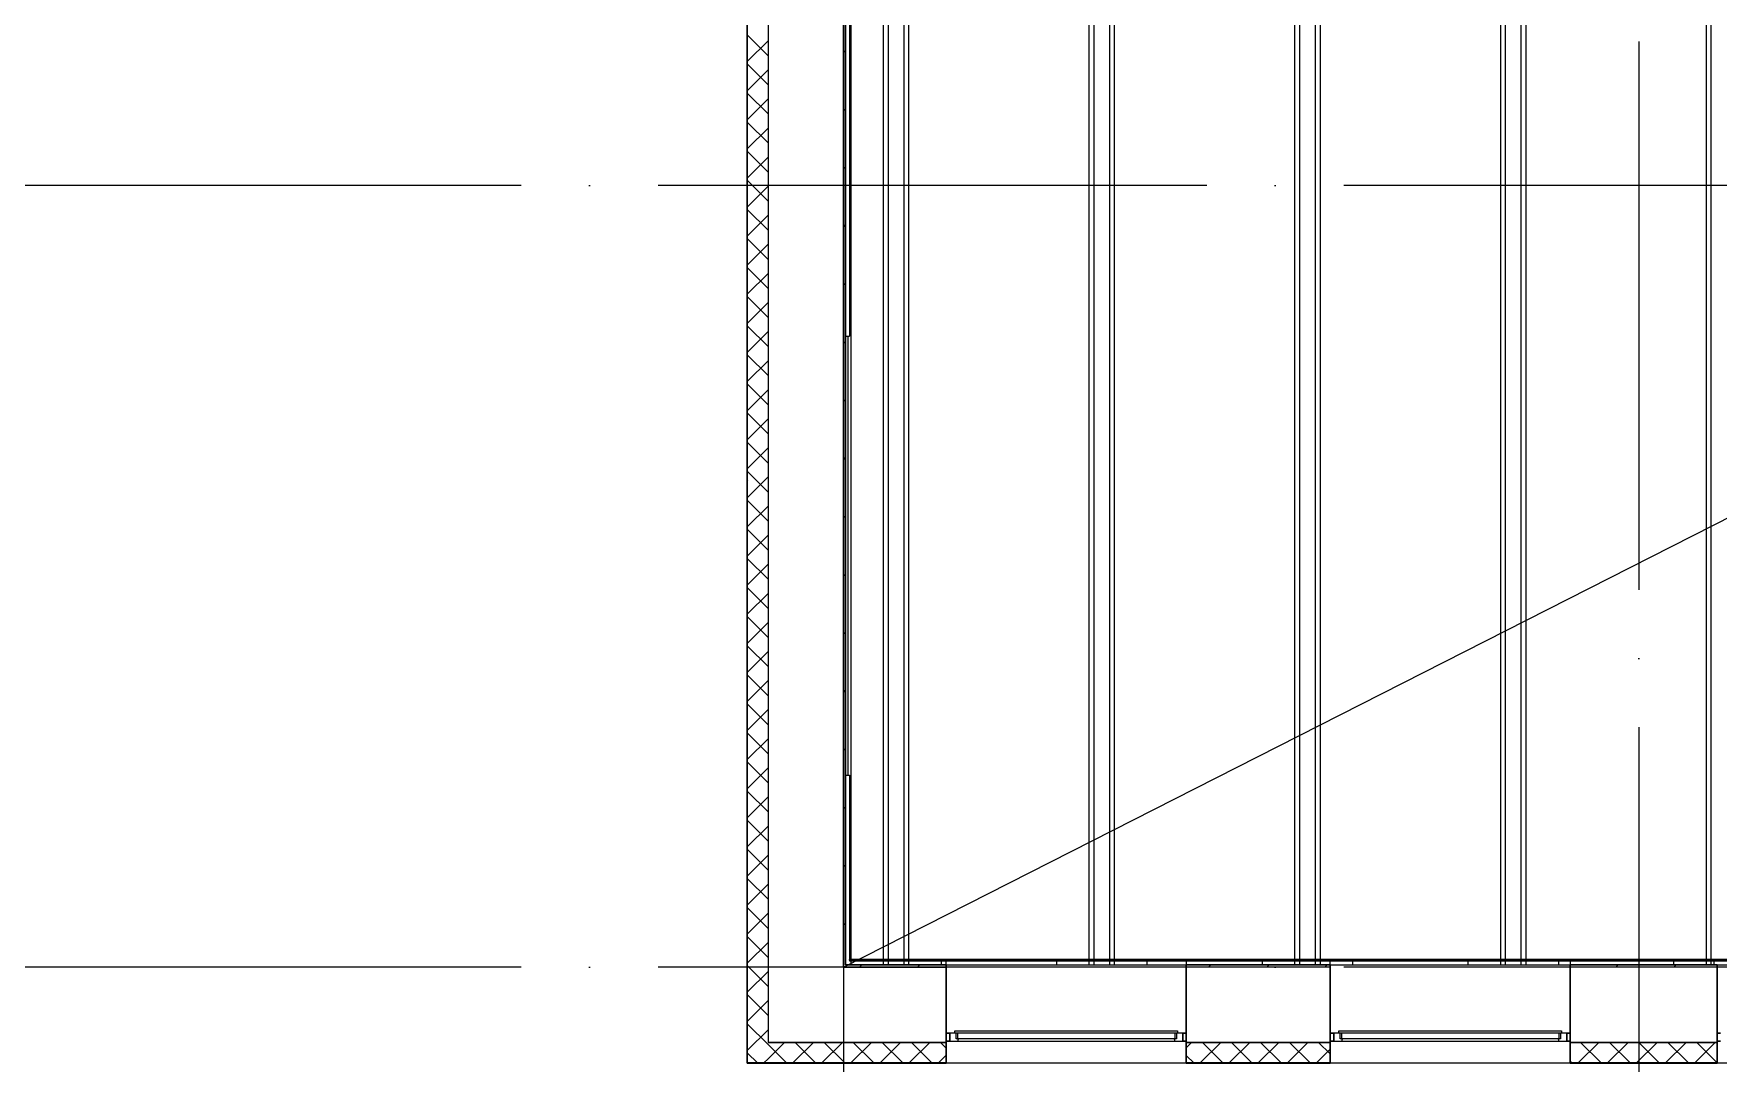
# Model space of a CAD drawing. Header units: millimetres. Extents: x -259809 to 472825, y -397243 to 31861.
# Drawn here: x 245266 to 257550, y -335554 to -328045 of the extents above; entities that cross this region are included whole.
import ezdxf

# ---------------------------------------------------------------- set-up
doc = ezdxf.new("R2010")
doc.units = ezdxf.units.MM
doc.linetypes.add('ADSK_Линия сетки', pattern=[25, 20, -2.5, 0, -2.5])
doc.linetypes.add('ADSK_Сверху', pattern=[450, 300, -150])
for name, color, linetype, lineweight in [('_ Окна', 252, 'Continuous', 30), ('Линии', 7, 'Continuous', 9), ('Ограждение', 252, 'Continuous', 9), ('Окна', 252, 'Continuous', 9), ('Оси', 252, 'Continuous', 9), ('Перекрытие', 252, 'Continuous', 18), ('Стены внутренние', 252, 'Continuous', 18), ('Стены наружные', 252, 'Continuous', 18), ('Стены штриховка', 7, 'Continuous', 9)]:
    doc.layers.add(name, color=color, linetype=linetype, lineweight=lineweight)

# ---------------------------------------------------------------- blocks, each defined once
blk = doc.blocks.new('Перекрытия 2 - Перекрытия 1-1699410-3 этаж копия 1')
at = {"layer": 'Перекрытие', "ltscale": 100}
for p, q in [((-26283, 26705), (-26283, 15415)), ((-26046, 26705), (-26046, 15415)), ((-26011, 26705), (-26011, 15415)), ((-25896, 26705), (-25896, 15415)), ((-25861, 26705), (-25861, 15415)), ((-24546, 26705), (-24546, 15415)), ((-24511, 26705), (-24511, 15415)), ((-24396, 26705), (-24396, 15415)), ((-24361, 26705), (-24361, 15415)), ((-23046, 26705), (-23046, 15415)), ((-23011, 26705), (-23011, 15415)), ((-22896, 26705), (-22896, 15415)), ((-22861, 26705), (-22861, 15415)), ((-21546, 26705), (-21546, 15415)), ((-21511, 26705), (-21511, 15415)), ((-21396, 26705), (-21396, 15415)), ((-21361, 26705), (-21361, 15415)), ((-20046, 26705), (-20046, 15415)), ((-20011, 26705), (-20011, 15415)), ((-26283, 15410), (-26283, 15375)), ((-26046, 15410), (-26046, 15375)), ((-26011, 15410), (-26011, 15375)), ((-25896, 15410), (-25896, 15375)), ((-25861, 15410), (-25861, 15375)), ((-25623, 15410), (-25623, 15375)), ((-24783, 15410), (-24783, 15375)), ((-24546, 15410), (-24546, 15375)), ((-24511, 15410), (-24511, 15375)), ((-24396, 15410), (-24396, 15375)), ((-24361, 15410), (-24361, 15375)), ((-24123, 15410), (-24123, 15375)), ((-23283, 15410), (-23283, 15375)), ((-23046, 15410), (-23046, 15375)), ((-23011, 15410), (-23011, 15375)), ((-22896, 15410), (-22896, 15375)), ((-22861, 15410), (-22861, 15375)), ((-22623, 15410), (-22623, 15375)), ((-21783, 15410), (-21783, 15375)), ((-21546, 15410), (-21546, 15375)), ((-21511, 15410), (-21511, 15375)), ((-21396, 15410), (-21396, 15375)), ((-21361, 15410), (-21361, 15375)), ((-21123, 15410), (-21123, 15375)), ((-20283, 15410), (-20283, 15375)), ((-20046, 15410), (-20046, 15375)), ((-20011, 15410), (-20011, 15375))]:
    blk.add_line(p, q, dxfattribs=at)
blk = doc.blocks.new('3 этаж')
at = {"layer": '_ Окна', "color": 251, "true_color": 0x636466}
for p, q in [((251946, 17355), (251921, 17355)), ((251946, 17297), (251946, 17355)), ((253671, 17355), (253646, 17355)), ((253646, 17355), (253646, 17297)), ((254746, 17355), (254721, 17355)), ((254746, 17297), (254746, 17355)), ((256471, 17355), (256446, 17355)), ((256446, 17355), (256446, 17297)), ((257566, 17355), (257541, 17355)), ((251921, 17297), (251946, 17297)), ((253646, 17297), (253671, 17297)), ((254721, 17297), (254746, 17297)), ((256446, 17297), (256471, 17297)), ((257541, 17297), (257566, 17297))]:
    blk.add_line(p, q, dxfattribs=at)
at = {"layer": '_ Окна', "color": 251, "lineweight": 18, "true_color": 0x636466}
for p, q in [((251984, 17355), (251946, 17355)), ((251946, 17355), (251946, 17297)), ((251992, 17314), (251992, 17355)), ((253600, 17355), (253600, 17314)), ((253646, 17355), (253608, 17355)), ((253646, 17297), (253646, 17355)), ((254784, 17355), (254746, 17355)), ((254746, 17355), (254746, 17297)), ((254792, 17314), (254792, 17355)), ((256400, 17355), (256400, 17314)), ((256446, 17355), (256408, 17355)), ((256446, 17297), (256446, 17355)), ((251946, 17297), (252006, 17297)), ((252004, 17314), (251992, 17314)), ((252006, 17297), (252010, 17314)), ((253582, 17314), (253587, 17297)), ((253587, 17297), (253646, 17297)), ((253600, 17314), (253588, 17314)), ((254746, 17297), (254806, 17297)), ((254804, 17314), (254792, 17314)), ((254806, 17297), (254810, 17314)), ((256382, 17314), (256387, 17297)), ((256387, 17297), (256446, 17297)), ((256400, 17314), (256388, 17314))]:
    blk.add_line(p, q, dxfattribs=at)
at = {"layer": 'Линии', "color": 251, "linetype": 'ADSK_Сверху', "ltscale": 200, "true_color": 0x636466}
blk.add_line((251171, 17837), (273611, 29237), dxfattribs=at)
at = {"layer": 'Ограждение', "color": 251, "true_color": 0x636466}
blk.add_line((251206, 19237), (251206, 22437), dxfattribs=at)
at = {"layer": 'Окна', "color": 251, "true_color": 0x636466}
for p, q in [((251984, 17372), (253608, 17372)), ((251984, 17355), (251984, 17372)), ((253608, 17355), (251984, 17355)), ((252004, 17314), (252004, 17355)), ((253588, 17355), (253588, 17314)), ((253608, 17372), (253608, 17355)), ((254784, 17372), (256408, 17372)), ((254784, 17355), (254784, 17372)), ((256408, 17355), (254784, 17355)), ((254804, 17314), (254804, 17355)), ((256388, 17355), (256388, 17314)), ((256408, 17372), (256408, 17355)), ((253588, 17314), (252004, 17314)), ((252006, 17297), (253587, 17297)), ((256388, 17314), (254804, 17314)), ((254806, 17297), (256387, 17297))]:
    blk.add_line(p, q, dxfattribs=at)
at = {"layer": 'Оси', "color": 251, "linetype": 'ADSK_Линия сетки', "ltscale": 200, "true_color": 0x636466}
for p, q in [((251171, 34587), (251171, 13337)), ((256971, 34587), (256971, 13337)), ((308821, 23537), (237099, 23537)), ((308821, 17837), (237099, 17837))]:
    blk.add_line(p, q, dxfattribs=at)
at = {"layer": 'Стены внутренние', "color": 251, "lineweight": 30, "true_color": 0x636466}
for p, q in [((250469, 29939), (250469, 17135)), ((251171, 17837), (251171, 17837)), ((251921, 17837), (251921, 17287)), ((253671, 17837), (253671, 17287)), ((254721, 17837), (254721, 17287)), ((256471, 17837), (256471, 17287)), ((257541, 17837), (257541, 17287)), ((251921, 17135), (251921, 17287)), ((253671, 17135), (253671, 17287)), ((254721, 17135), (254721, 17287)), ((256471, 17135), (256471, 17287)), ((257541, 17135), (257541, 17287)), ((250469, 17135), (251921, 17135)), ((253671, 17135), (254721, 17135)), ((257541, 17135), (256471, 17135))]:
    blk.add_line(p, q, dxfattribs=at)
at = {"layer": 'Стены внутренние', "color": 251, "true_color": 0x636466}
for p, q in [((250621, 29787), (250621, 17287)), ((254721, 17837), (253671, 17837)), ((257541, 17837), (256471, 17837)), ((250621, 17287), (251921, 17287)), ((253671, 17287), (254721, 17287)), ((254721, 17287), (253671, 17287)), ((256471, 17287), (257541, 17287)), ((257541, 17287), (256471, 17287)), ((253671, 17135), (251921, 17135)), ((256471, 17135), (254721, 17135)), ((259291, 17135), (257541, 17135))]:
    blk.add_line(p, q, dxfattribs=at)
at = {"layer": 'Стены внутренние', "color": 251, "linetype": 'Continuous', "lineweight": 9, "true_color": 0x636466}
for p, q in [((250471, 24625), (250469, 24629)), ((250621, 24483), (250471, 24633)), ((250471, 24443), (250621, 24593)), ((250621, 24271), (250471, 24421)), ((250471, 24231), (250621, 24381)), ((250621, 24059), (250471, 24209)), ((250471, 24019), (250621, 24169)), ((250621, 23847), (250471, 23997)), ((250471, 23806), (250621, 23956)), ((250471, 23826), (250469, 23822)), ((250621, 23635), (250471, 23785)), ((250471, 23594), (250621, 23744)), ((250621, 23423), (250471, 23573)), ((250471, 23382), (250621, 23532)), ((250621, 23210), (250471, 23360)), ((250471, 23170), (250621, 23320)), ((250621, 22998), (250471, 23148)), ((250471, 22958), (250621, 23108)), ((250621, 22786), (250471, 22936)), ((250471, 22746), (250621, 22896)), ((250621, 22574), (250471, 22724)), ((250471, 22534), (250621, 22684)), ((250621, 22362), (250471, 22512)), ((250471, 22321), (250621, 22471)), ((250621, 22150), (250471, 22300)), ((250471, 22109), (250621, 22259)), ((250621, 21938), (250471, 22088)), ((250471, 21897), (250621, 22047)), ((250621, 21726), (250471, 21876)), ((250471, 21685), (250621, 21835)), ((250621, 21513), (250471, 21663)), ((250471, 21473), (250621, 21623)), ((250471, 21387), (250469, 21384)), ((250621, 21301), (250471, 21451)), ((250471, 21261), (250621, 21411)), ((250621, 21089), (250471, 21239)), ((250471, 21049), (250621, 21199)), ((250621, 20877), (250471, 21027)), ((250471, 20837), (250621, 20987)), ((250621, 20665), (250471, 20815)), ((250471, 20624), (250621, 20774)), ((250621, 20453), (250471, 20603)), ((250471, 20412), (250621, 20562)), ((250621, 20241), (250471, 20391)), ((250471, 20200), (250621, 20350)), ((250471, 20155), (250469, 20158)), ((250621, 20028), (250471, 20178)), ((250471, 19988), (250621, 20138)), ((250621, 19816), (250471, 19966)), ((250471, 19952), (250471, 19952)), ((250471, 19776), (250621, 19926)), ((250621, 19604), (250471, 19754)), ((250471, 19564), (250621, 19714)), ((250621, 19392), (250471, 19542)), ((250471, 19352), (250621, 19502)), ((250621, 19180), (250471, 19330)), ((250471, 19140), (250621, 19290)), ((250621, 18968), (250471, 19118)), ((250471, 18927), (250621, 19077)), ((250621, 18756), (250471, 18906)), ((250471, 18715), (250621, 18865)), ((250621, 18544), (250471, 18694)), ((250471, 18503), (250621, 18653)), ((250621, 18331), (250471, 18481)), ((250471, 18291), (250621, 18441)), ((250621, 18119), (250471, 18269)), ((250471, 18079), (250621, 18229)), ((250621, 17907), (250471, 18057)), ((250471, 17867), (250621, 18017)), ((250471, 17920), (250469, 17923)), ((250621, 17695), (250471, 17845)), ((250471, 17655), (250621, 17805)), ((250621, 17483), (250471, 17633)), ((250471, 17442), (250621, 17592)), ((250621, 17271), (250471, 17421)), ((250471, 17230), (250621, 17380)), ((250543, 17137), (250471, 17209)), ((250621, 17168), (250740, 17287)), ((250756, 17137), (250621, 17271)), ((250802, 17137), (250952, 17287)), ((250968, 17137), (250818, 17287)), ((251014, 17137), (251164, 17287)), ((251180, 17137), (251030, 17287)), ((251226, 17137), (251376, 17287)), ((251392, 17137), (251242, 17287)), ((251438, 17137), (251588, 17287)), ((251604, 17137), (251454, 17287)), ((251650, 17137), (251800, 17287)), ((251816, 17137), (251666, 17287)), ((251921, 17244), (251878, 17287)), ((253671, 17248), (253710, 17287)), ((253772, 17137), (253922, 17287)), ((253938, 17137), (253788, 17287)), ((253984, 17137), (254134, 17287)), ((254150, 17137), (254000, 17287)), ((254196, 17137), (254346, 17287)), ((254362, 17137), (254212, 17287)), ((254408, 17137), (254558, 17287)), ((254574, 17137), (254424, 17287)), ((254620, 17137), (254721, 17238)), ((254719, 17203), (254636, 17287)), ((256529, 17137), (256679, 17287)), ((256695, 17137), (256545, 17287)), ((256742, 17137), (256892, 17287)), ((256907, 17137), (256757, 17287)), ((256954, 17137), (257104, 17287)), ((257120, 17137), (256970, 17287)), ((257166, 17137), (257316, 17287)), ((257332, 17137), (257182, 17287)), ((257378, 17137), (257528, 17287)), ((257539, 17141), (257394, 17287)), ((250590, 17137), (250621, 17168)), ((250925, 17135), (250923, 17137)), ((251067, 17137), (251067, 17136)), ((251302, 17137), (251301, 17135)), ((251863, 17137), (251919, 17193)), ((253725, 17137), (253673, 17189)), ((253740, 17135), (253739, 17137)), ((253766, 17137), (253765, 17135)), ((254118, 17137), (254117, 17135)), ((256483, 17137), (256473, 17146)), ((256581, 17137), (256580, 17135))]:
    blk.add_line(p, q, dxfattribs=at)
at = {"layer": 'Стены наружные', "color": 251, "lineweight": 30, "true_color": 0x636466}
for p, q in [((251171, 17837), (251171, 29237)), ((251186, 29222), (251186, 17852)), ((251186, 17852), (251921, 17852)), ((251216, 17892), (273566, 17892)), ((251216, 17887), (251216, 17892)), ((273566, 17887), (251216, 17887)), ((251921, 17852), (251921, 17837)), ((253671, 17852), (254721, 17852)), ((253671, 17852), (253671, 17837)), ((254721, 17852), (254721, 17837)), ((257541, 17852), (256471, 17852)), ((256471, 17852), (256471, 17837)), ((257541, 17852), (257541, 17837))]:
    blk.add_line(p, q, dxfattribs=at)
at = {"layer": 'Стены наружные', "color": 251, "true_color": 0x636466}
for p, q in [((251216, 25737), (251216, 22437)), ((251186, 22437), (251216, 22437)), ((251186, 19237), (251216, 19237)), ((251216, 19237), (251216, 17892)), ((251171, 17837), (251921, 17837)), ((251216, 17887), (251216, 17882)), ((251216, 17882), (257521, 17882)), ((251921, 17852), (251921, 17882)), ((251921, 17852), (253671, 17852)), ((253671, 17882), (253671, 17852)), ((254721, 17852), (254721, 17882)), ((254721, 17852), (256471, 17852)), ((256471, 17882), (256471, 17852)), ((257521, 17882), (263121, 17882)), ((257521, 17852), (257521, 17882)), ((257541, 17852), (259291, 17852))]:
    blk.add_line(p, q, dxfattribs=at)
at = {"layer": 'Стены наружные', "color": 251, "linetype": 'Continuous', "lineweight": 9, "true_color": 0x636466}
for p, q in [((251171, 24506), (251186, 24521)), ((251171, 24082), (251186, 24097)), ((251171, 23658), (251186, 23673)), ((251171, 23234), (251186, 23249)), ((251171, 22809), (251186, 22824)), ((251171, 22385), (251186, 22400)), ((251171, 21961), (251186, 21976)), ((251171, 21537), (251186, 21552)), ((251171, 21112), (251186, 21127)), ((251171, 20688), (251186, 20703)), ((251171, 20264), (251186, 20279)), ((251171, 19840), (251186, 19855)), ((251171, 19415), (251186, 19430)), ((251171, 18991), (251186, 19006)), ((251171, 18567), (251186, 18582)), ((251171, 18142), (251186, 18157)), ((251290, 17837), (251305, 17852)), ((251714, 17837), (251729, 17852)), ((253835, 17837), (253850, 17852)), ((254260, 17837), (254275, 17852)), ((254684, 17837), (254699, 17852)), ((256805, 17837), (256820, 17852)), ((257229, 17837), (257244, 17852))]:
    blk.add_line(p, q, dxfattribs=at)
at = {"layer": 'Стены штриховка', "color": 251, "true_color": 0x636466}
for p, q in [((250471, 17135), (250471, 29939)), ((251921, 17287), (250621, 17287)), ((251919, 17211), (251919, 17137)), ((251921, 17211), (251919, 17211)), ((253673, 17211), (253671, 17211)), ((253673, 17137), (253673, 17211)), ((254719, 17211), (254719, 17137)), ((254721, 17211), (254719, 17211)), ((256473, 17211), (256471, 17211)), ((256473, 17137), (256473, 17211)), ((257539, 17211), (257539, 17137)), ((257541, 17211), (257539, 17211)), ((251919, 17137), (250469, 17137)), ((254719, 17137), (253673, 17137)), ((257539, 17137), (256473, 17137))]:
    blk.add_line(p, q, dxfattribs=at)
at = {"layer": 'Перекрытие', "color": 251, "true_color": 0x636466}
blk.add_blockref('Перекрытия 2 - Перекрытия 1-1699410-3 этаж копия 1', (277507, 2476), dxfattribs=at)

msp = doc.modelspace()

# ---------------------------------------------------------------- block references
msp.add_blockref('3 этаж', (0, -352689))

doc.saveas('drawing.dxf')
